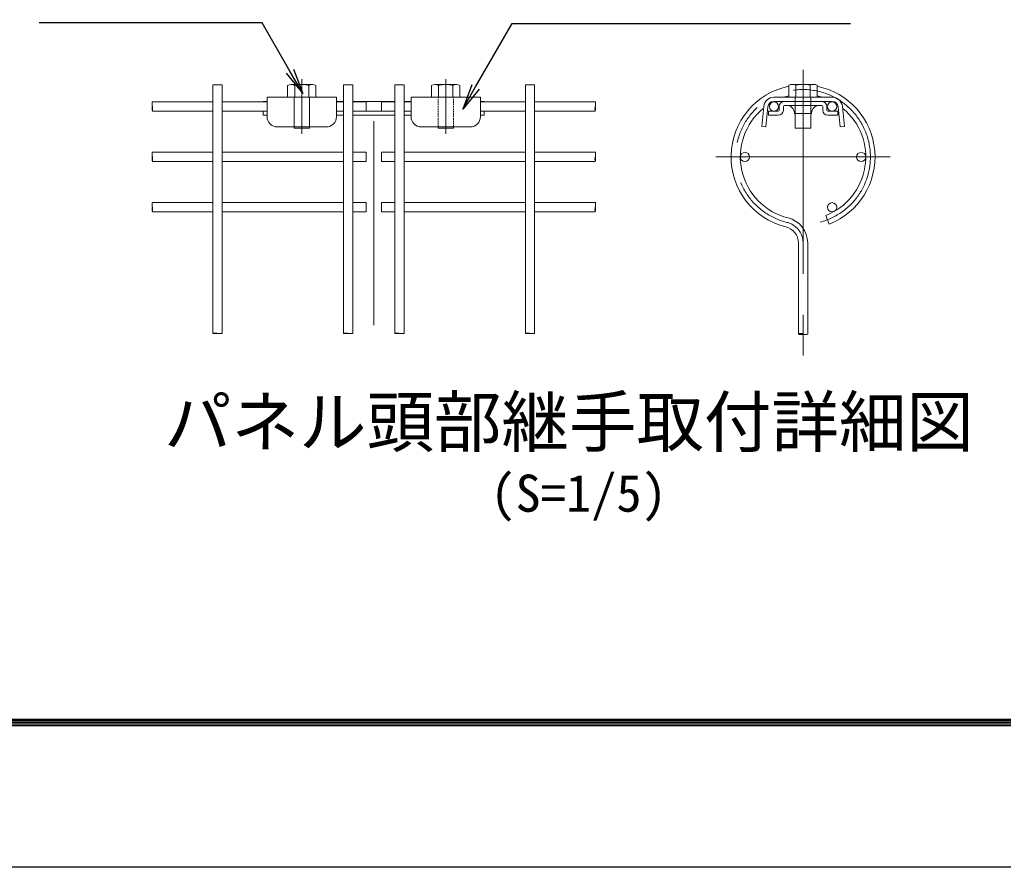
# Model space of a CAD drawing. Units: millimetres, scale not verified, with parts at other scales. Extents: x -4200 to 4200, y -2970 to 2970.
# Drawn here: x -2691 to -1161, y -2970 to -1652 of the extents above; entities that cross this region are included whole.
import ezdxf
from ezdxf.enums import TextEntityAlignment as Align

# ---------------------------------------------------------------- set-up
doc = ezdxf.new("R2010")
doc.units = ezdxf.units.MM
doc.header["$LTSCALE"] = 10
doc.linetypes.add('USER1', pattern=[50.8, 31.75, -6.35, 6.35, -6.35])
doc.linetypes.add('USER2', pattern=[0.375, 0.25, -0.125])
for name, color, linetype, lineweight in [('0-0_D-TTL-TXT', 7, 'Continuous', 25), ('0-2_D-STR3', 3, 'Continuous', 13), ('0-3_D-BMK', 2, 'USER1', 13), ('0-5_D-STR2', 7, 'Continuous', 13), ('0-8_D-STR-TXT', 7, 'Continuous', 25), ('0-C_D-TTL', 7, 'Continuous', 25)]:
    doc.layers.add(name, color=color, linetype=linetype, lineweight=lineweight)
doc.styles.add('ＭＳ ゴシック', font='')
doc.styles.get('ＭＳ ゴシック').set_extended_font_data('MS Gothic')

# ---------------------------------------------------------------- blocks, each defined once
blk = doc.blocks.new('MLeader2')
at = {"layer": '0-8_D-STR-TXT'}
blk.add_line((-1976.21, -1760.02), (-2001.98, -1791.32), dxfattribs=at)
for points in [[(-1981.98, -1756.68), (-1925.09, -1658.15), (-1405.86, -1658.15), (-1398.66, -1658.15)], [(-1987.75, -1753.35), (-2001.98, -1791.32), (-1981.98, -1756.68)]]:
    blk.add_lwpolyline(points, dxfattribs=at)
blk = doc.blocks.new('MLeader3')
at = {"layer": '0-8_D-STR-TXT'}
blk.add_line((-2265.09, -1728.83), (-2250.87, -1766.8), dxfattribs=at)
for points in [[(-2270.87, -1732.16), (-2314.17, -1657.15), (-2653.75, -1657.15), (-2660.95, -1657.15)], [(-2276.64, -1735.49), (-2250.87, -1766.8), (-2270.87, -1732.16)]]:
    blk.add_lwpolyline(points, dxfattribs=at)

msp = doc.modelspace()

# ---------------------------------------------------------------- linework, layer by layer
at = {"layer": '0-2_D-STR3'}
for p, q in [((-2274.43, -1772.86), (-2274.43, -1754.33)), ((-2268.93, -1752.86), (-2235.89, -1752.86)), ((-2263.42, -1772.86), (-2263.42, -1754.33)), ((-2241.39, -1772.86), (-2241.39, -1754.33)), ((-2230.38, -1754.33), (-2230.38, -1772.86)), ((-2050.46, -1772.86), (-2050.46, -1754.33)), ((-2044.95, -1752.86), (-2011.91, -1752.86)), ((-2039.44, -1772.86), (-2039.44, -1754.33)), ((-2017.42, -1772.86), (-2017.42, -1754.33)), ((-2006.41, -1754.33), (-2006.41, -1772.86)), ((-1494.58, -1772.74), (-1494.58, -1754.21)), ((-1489.07, -1752.74), (-1456.03, -1752.74)), ((-1483.56, -1772.74), (-1483.56, -1754.21)), ((-1461.54, -1772.74), (-1461.54, -1754.21)), ((-1450.52, -1754.21), (-1450.52, -1772.74)), ((-2306.41, -1772.86), (-2306.41, -1802.86)), ((-2306.41, -1772.86), (-2198.41, -1772.86)), ((-2264.38, -1820.86), (-2264.38, -1772.86)), ((-2240.38, -1820.86), (-2240.38, -1772.86)), ((-2198.41, -1772.86), (-2198.41, -1802.86)), ((-2082.41, -1772.86), (-2082.41, -1802.86)), ((-2082.41, -1772.86), (-1974.41, -1772.86)), ((-1974.41, -1772.86), (-1974.41, -1802.86)), ((-1517.85, -1772.74), (-1427.2, -1772.74)), ((-1484.52, -1820.74), (-1484.52, -1772.74)), ((-1460.52, -1820.74), (-1460.52, -1772.74)), ((-2312.41, -1779.26), (-2306.41, -1779.26)), ((-2312.41, -1780.06), (-2312.41, -1779.26)), ((-2198.41, -1779.26), (-2187.57, -1779.26)), ((-2173.17, -1779.26), (-2107.63, -1779.26)), ((-2093.17, -1779.26), (-2082.41, -1779.26)), ((-1974.41, -1779.26), (-1968.41, -1779.26)), ((-1968.41, -1779.26), (-1968.41, -1780.06)), ((-1533.76, -1787.13), (-1536.89, -1818.09)), ((-1527.4, -1787.77), (-1530.52, -1818.74)), ((-1517.85, -1779.14), (-1427.2, -1779.14)), ((-1509.52, -1787.14), (-1509.52, -1792.74)), ((-1503.12, -1787.14), (-1503.12, -1792.74)), ((-1501.52, -1785.54), (-1443.52, -1785.54)), ((-1441.92, -1787.14), (-1441.92, -1792.74)), ((-1435.52, -1787.14), (-1435.52, -1792.74)), ((-1411.28, -1787.13), (-1408.16, -1818.09)), ((-2312.41, -1794.46), (-2306.41, -1794.46)), ((-2312.41, -1800.86), (-2312.41, -1794.46)), ((-2312.41, -1800.86), (-2306.41, -1800.86)), ((-2187.57, -1794.46), (-2198.41, -1794.46)), ((-2198.41, -1800.86), (-2187.57, -1800.86)), ((-2173.17, -1794.46), (-2107.57, -1794.46)), ((-2173.17, -1800.86), (-2107.57, -1800.86)), ((-2082.41, -1794.46), (-2093.17, -1794.46)), ((-2093.17, -1800.86), (-2082.41, -1800.86)), ((-1974.41, -1794.46), (-1968.41, -1794.46)), ((-1974.41, -1800.86), (-1968.41, -1800.86)), ((-1968.41, -1794.46), (-1968.41, -1800.86)), ((-1526.52, -1794.34), (-1511.12, -1794.34)), ((-1526.52, -1794.34), (-1526.52, -1800.74)), ((-1526.52, -1800.74), (-1511.12, -1800.74)), ((-1485.72, -1797.93), (-1459.32, -1797.93)), ((-1433.92, -1794.34), (-1418.52, -1794.34)), ((-1433.92, -1800.74), (-1418.52, -1800.74)), ((-1418.52, -1794.34), (-1418.52, -1800.74)), ((-2290.41, -1818.86), (-2214.41, -1818.86)), ((-2264.38, -1820.86), (-2240.38, -1820.86)), ((-2066.41, -1818.86), (-1990.41, -1818.86)), ((-2040.41, -1820.86), (-2016.4, -1820.86)), ((-2040.4, -1820.86), (-2040.4, -1818.86)), ((-2016.4, -1820.86), (-2016.4, -1818.86)), ((-1536.89, -1818.09), (-1530.52, -1818.74)), ((-1484.52, -1820.74), (-1460.52, -1820.74))]:
    msp.add_line(p, q, dxfattribs=at)
at = {"layer": '0-2_D-STR3', "linetype": 'USER2'}
for p, q in [((-2040.41, -1818.86), (-2040.41, -1772.86)), ((-2016.41, -1818.86), (-2016.41, -1772.86))]:
    msp.add_line(p, q, dxfattribs=at)
at = {"layer": '0-2_D-STR3'}
msp.add_lwpolyline([(-1417.65, -1787.77), (-1414.52, -1818.74), (-1408.16, -1818.09)], dxfattribs=at)
for centre, radius, start, end in [((-2268.93, -1763.87), 11.01, 60, 120), ((-2252.41, -1794.69), 41.84, 74.73852, 105.26148), ((-2235.89, -1763.87), 11.01, 60, 120), ((-2044.95, -1763.87), 11.01, 60, 120), ((-2028.43, -1794.69), 41.84, 74.73852, 105.26148), ((-2011.91, -1763.87), 11.01, 60, 120), ((-1489.07, -1763.75), 11.01, 60, 120), ((-1472.55, -1794.57), 41.84, 74.73852, 105.26148), ((-1456.03, -1763.75), 11.01, 60, 120), ((-1517.85, -1788.74), 16, 90, 174.23211), ((-1427.2, -1788.74), 16, 5.76789, 90), ((-1517.85, -1788.74), 9.6, 90, 174.23211), ((-1501.52, -1787.14), 8, 90, 180), ((-1501.52, -1787.14), 1.6, 90, 180), ((-1498.52, -1797.93), 12.8, 0, 75.52068), ((-1446.52, -1797.93), 12.8, 104.47932, 180), ((-1443.52, -1787.14), 8, 0, 90), ((-1443.52, -1787.14), 1.6, 0, 90), ((-1427.2, -1788.74), 9.6, 5.76789, 90), ((-2290.41, -1802.86), 16, 180, 270), ((-2214.41, -1802.86), 16, 270, 0), ((-2066.41, -1802.86), 16, 180, 270), ((-1990.41, -1802.86), 16, 270, 0), ((-1511.12, -1792.74), 1.6, 270, 0), ((-1511.12, -1792.74), 8, 270, 0), ((-1433.92, -1792.74), 8, 180, 270), ((-1433.92, -1792.74), 1.6, 180, 270)]:
    msp.add_arc(centre, radius, start, end, dxfattribs=at)
at = {"layer": '0-3_D-BMK'}
for p, q in [((-2252.38, -1829.61), (-2252.38, -1744.59)), ((-2028.41, -1829.61), (-2028.41, -1744.59)), ((-1472.52, -1729.95), (-1472.52, -2186.31)), ((-2140.4, -2127.28), (-2140.41, -1767.7)), ((-1336.92, -1865.55), (-1608.12, -1865.55))]:
    msp.add_line(p, q, dxfattribs=at)
for centre, radius, start, end in [((-1472.52, -1865.55), 104.8, 284.7, 256.20952), ((-1505.32, -1999.18), 32.8, 0, 76.20952)]:
    msp.add_arc(centre, radius, start, end, dxfattribs=at)
at = {"layer": '0-5_D-STR2'}
for p, q in [((-2376.25, -1753.55), (-2390.65, -1753.55)), ((-2390.65, -1753.55), (-2390.65, -2139.84)), ((-2376.25, -1753.55), (-2376.25, -2139.84)), ((-2173.17, -1753.55), (-2187.57, -1753.55)), ((-2187.57, -1753.55), (-2187.57, -2139.84)), ((-2173.17, -1753.55), (-2173.17, -2139.84)), ((-2093.17, -1753.55), (-2107.57, -1753.55)), ((-2107.57, -1753.55), (-2107.57, -2139.84)), ((-2093.17, -1753.55), (-2093.17, -2139.84)), ((-1890.1, -1753.55), (-1904.5, -1753.55)), ((-1904.5, -1753.55), (-1904.5, -2139.84)), ((-1890.1, -1753.55), (-1890.1, -2139.84)), ((-2390.65, -1780.06), (-2484.92, -1780.06)), ((-2306.41, -1780.06), (-2376.25, -1780.06)), ((-2187.57, -1780.06), (-2198.41, -1780.06)), ((-2152.37, -1780.06), (-2173.17, -1780.06)), ((-2152.37, -1780.06), (-2152.37, -1794.46)), ((-2128.43, -1780.06), (-2107.63, -1780.06)), ((-2082.41, -1780.06), (-2093.17, -1780.06)), ((-1904.5, -1780.06), (-1974.41, -1780.06)), ((-1795.76, -1780.06), (-1890.1, -1780.06)), ((-2390.65, -1794.46), (-2484.92, -1794.46)), ((-2312.41, -1794.46), (-2376.25, -1794.46)), ((-2152.37, -1794.46), (-2173.17, -1794.46)), ((-1904.5, -1794.46), (-1968.41, -1794.46)), ((-1795.76, -1794.46), (-1890.1, -1794.46)), ((-2390.65, -1858.35), (-2484.92, -1858.35)), ((-2187.57, -1858.35), (-2376.25, -1858.35)), ((-2152.37, -1858.35), (-2173.17, -1858.35)), ((-2152.37, -1858.35), (-2152.37, -1872.75)), ((-2128.43, -1858.35), (-2107.63, -1858.35)), ((-1904.5, -1858.35), (-2093.17, -1858.35)), ((-1795.76, -1858.35), (-1890.1, -1858.35)), ((-2390.65, -1872.75), (-2484.92, -1872.75)), ((-2187.57, -1872.75), (-2376.25, -1872.75)), ((-2152.37, -1872.75), (-2173.17, -1872.75)), ((-1904.5, -1872.75), (-2093.17, -1872.75)), ((-1795.76, -1872.75), (-1890.1, -1872.75)), ((-2390.65, -1936.63), (-2484.92, -1936.63)), ((-2187.57, -1936.63), (-2376.25, -1936.63)), ((-2152.37, -1936.63), (-2173.17, -1936.63)), ((-2152.37, -1936.63), (-2152.37, -1951.03)), ((-2128.43, -1936.63), (-2107.63, -1936.63)), ((-2128.43, -1936.63), (-2128.43, -1951.03)), ((-1904.5, -1936.63), (-2093.17, -1936.63)), ((-1795.76, -1936.63), (-1890.1, -1936.63)), ((-2390.65, -1951.03), (-2484.92, -1951.03)), ((-2187.57, -1951.03), (-2376.25, -1951.03)), ((-2152.37, -1951.03), (-2173.17, -1951.03)), ((-2128.43, -1951.03), (-2107.63, -1951.03)), ((-1904.5, -1951.03), (-2093.17, -1951.03)), ((-1795.76, -1951.03), (-1890.1, -1951.03)), ((-1437.15, -1956.51), (-1431.93, -1969.93)), ((-1479.72, -1999.18), (-1479.72, -2140.89)), ((-1465.32, -1999.18), (-1465.32, -2140.96))]:
    msp.add_line(p, q, dxfattribs=at)
for points in [[(-2128.43, -1780.06), (-2128.43, -1794.46), (-2107.63, -1794.46)], [(-2128.43, -1858.35), (-2128.43, -1872.75), (-2107.63, -1872.75)]]:
    msp.add_lwpolyline(points, dxfattribs=at)
for centre in [(-1517.72, -1787.26), (-1427.32, -1787.26), (-1562.92, -1865.55), (-1382.12, -1865.55), (-1427.32, -1943.83)]:
    msp.add_circle(centre, 7.2, dxfattribs=at)
for centre, radius, start, end in [((-1472.52, -1865.55), 112, 101.35516, 256.20952), ((-1472.52, -1865.55), 112, 291.25, 78.67181), ((-1472.52, -1865.55), 97.6, 103.05813, 108.02633), ((-1472.52, -1865.55), 97.6, 71.97367, 76.97302), ((-1472.52, -1865.55), 97.6, 129.43822, 256.20952), ((-1472.52, -1865.55), 97.6, 117.71481, 123.37821), ((-1472.52, -1865.55), 97.6, 291.25, 50.56178), ((-1472.52, -1865.55), 97.6, 56.62179, 62.28519), ((-1505.32, -1999.18), 40, 0, 76.20952), ((-1505.32, -1999.18), 25.6, 0, 76.20952)]:
    msp.add_arc(centre, radius, start, end, dxfattribs=at)
for centre, major_axis, ratio, start_param, end_param in [((-2484.92, -1783.66), (0, -3.6), 0.114898, 3.1414937, 6.283185), ((-1795.89, -1783.66), (0, -3.6), 0.114898, 0.0000003, 3.1416916), ((-2484.92, -1861.95), (0, -3.6), 0.114898, 3.1414937, 6.283185), ((-1795.89, -1861.95), (0, -3.6), 0.114898, 0.0000003, 3.1416916), ((-2484.92, -1940.23), (0, -3.6), 0.114898, 3.1414937, 6.283185), ((-1795.89, -1940.23), (0, -3.6), 0.114898, 0.0000003, 3.1416916), ((-2379.85, -2139.83), (-3.6, 0), 0.114898, 0.0000003, 3.1416916), ((-2176.77, -2139.83), (-3.6, 0), 0.114898, 0.0000003, 3.1416916), ((-2096.77, -2139.83), (-3.6, 0), 0.114898, 0.0000003, 3.1416916), ((-1893.7, -2139.83), (-3.6, 0), 0.114898, 0.0000003, 3.1416916), ((-1468.91, -2140.89), (3.6, 0), 0.246642, 3.1415927, 6.2053633)]:
    msp.add_ellipse(centre, major_axis=major_axis, ratio=ratio, start_param=start_param, end_param=end_param, dxfattribs=at)
for centre, major_axis, ratio in [((-2484.92, -1790.86), (0, -3.6), 0.114898), ((-1795.89, -1790.86), (0, 3.6), 0.114898), ((-2484.92, -1869.15), (0, -3.6), 0.114898), ((-1795.89, -1869.15), (0, 3.6), 0.114898), ((-2484.92, -1947.44), (0, -3.6), 0.114898), ((-1795.89, -1947.44), (0, 3.6), 0.114898), ((-2387.05, -2139.83), (-3.6, 0), 0.114898), ((-2183.97, -2139.83), (-3.6, 0), 0.114898), ((-2103.97, -2139.83), (-3.6, 0), 0.114898), ((-1900.9, -2139.83), (-3.6, 0), 0.114898), ((-1476.11, -2140.89), (3.6, 0), 0.246642)]:
    msp.add_ellipse(centre, major_axis=major_axis, ratio=ratio, dxfattribs=at)
at = {"layer": '0-C_D-TTL', "color": 2}
msp.add_lwpolyline([(-4200, 2970), (4200, 2970), (4200, -2970), (-4200, -2970)], close=True, dxfattribs=at)
at = {"layer": '0-C_D-TTL'}
for points in [[(-3930, 2750), (3930, 2750), (3930, -2750), (-3930, -2750)], [(-3927.5, 2747.5), (3927.5, 2747.5), (3927.5, -2747.5), (-3927.5, -2747.5)], [(-3925, 2745), (3925, 2745), (3925, -2745), (-3925, -2745)], [(-3922.5, 2742.5), (3922.5, 2742.5), (3922.5, -2742.5), (-3922.5, -2742.5)], [(-3920, 2740), (3920, 2740), (3920, -2740), (-3920, -2740)]]:
    msp.add_lwpolyline(points, close=True, dxfattribs=at)

# ---------------------------------------------------------------- block references
at = {"layer": '0-8_D-STR-TXT'}
for name in ['MLeader3', 'MLeader2']:
    msp.add_blockref(name, (0, 0), dxfattribs=at)

# ---------------------------------------------------------------- texts
at = {"layer": '0-0_D-TTL-TXT', "style": 'ＭＳ ゴシック'}
for s, height, p in [('パネル頭部継手取付詳細図', 76.98, (-2466.73, -2339.03)), ('(S=1/5)', 57.7, (-1959.12, -2434.47))]:
    msp.add_text(s, height=height, dxfattribs=at).set_placement(p, align=Align.BOTTOM_LEFT)

doc.saveas('drawing.dxf')
